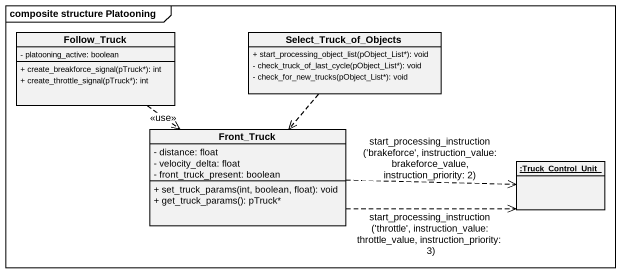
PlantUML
@startuml
mainframe composite structure Platooning
hide circle
hide empty members
skinparam classAttributeIconSize 0
class Follow_Truck {
  - platooning_active: boolean
  + create_breakforce_signal(pTruck*): int
  + create_throttle_signal(pTruck*): int
}
class Select_Truck_of_Objects {
  + start_processing_object_list(pObject_List*): void
  - check_truck_of_last_cycle(pObject_List*): void
  - check_for_new_trucks(pObject_List*): void
}
class Front_Truck {
  - distance: float
  - velocity_delta: float
  - front_truck_present: boolean
  + set_truck_params(int, boolean, float): void
  + get_truck_params(): pTruck*
}
object ":Truck_Control_Unit" as Truck_Control_Unit
Follow_Truck ..> Front_Truck : <<use>>
Select_Truck_of_Objects ..> Front_Truck
Front_Truck .right.> Truck_Control_Unit : start_processing_instruction ('brakeforce', instruction_value: brakeforce_value, instruction_priority: 2)
Front_Truck .right.> Truck_Control_Unit : start_processing_instruction ('throttle', instruction_value: throttle_value, instruction_priority: 3)
@enduml
